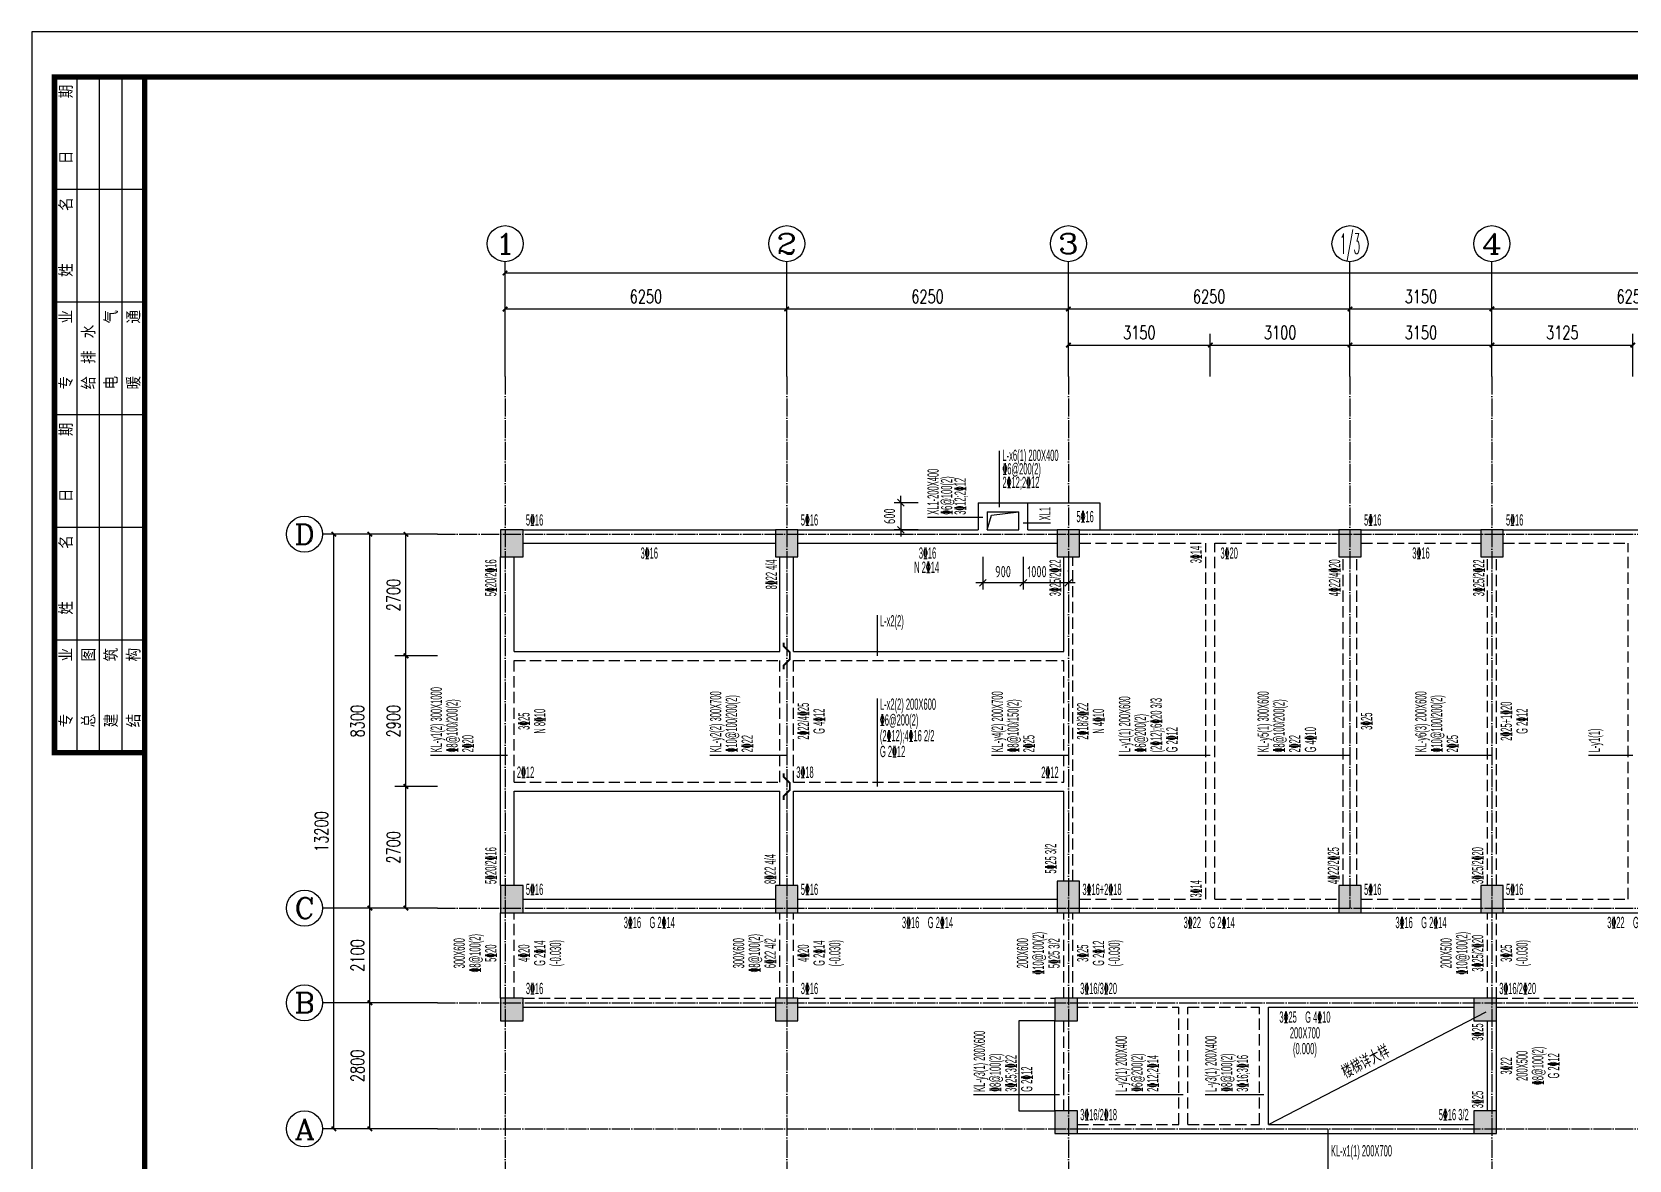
# Model space of a CAD drawing. Extents: x -441005 to 725361, y -182459 to 319313.
# Drawn here: x 284450 to 319893, y -116992 to -91950 of the extents above; entities that cross this region are included whole.
import ezdxf
from ezdxf.enums import TextEntityAlignment as Align

# ---------------------------------------------------------------- set-up
doc = ezdxf.new("R2010")
doc.units = 0
doc.header["$LTSCALE"] = 100
for name, pattern in [('DASHED', [0.75, 0.5, -0.25]), ('DOTE', [2.42, 2, -0.2, 0.02, -0.2]), ('HIDDEN', [7, 5, -2])]:
    doc.linetypes.add(name, pattern=pattern)
doc.layers.get('0').update_dxf_attribs({"linetype": 'CONTINUOUS'})
doc.layers.get('Defpoints').update_dxf_attribs({"linetype": 'CONTINUOUS'})
for name, color, linetype in [('AXIS', 3, 'CONTINUOUS'), ('AXIS_TEXT', 7, 'CONTINUOUS'), ('BEAM', 4, 'DASHED'), ('BEAM_CON', 4, 'CONTINUOUS'), ('B挑板&檐线', 6, 'CONTINUOUS'), ('COLU', 7, 'CONTINUOUS'), ('DOTE', 8, 'DOTE'), ('D洞口边线', 6, 'CONTINUOUS'), ('S审图修改', 2, 'CONTINUOUS'), ('T模板通用标注', 7, 'CONTINUOUS'), ('吊筋', 1, 'CONTINUOUS'), ('图框', 7, 'CONTINUOUS'), ('尺寸标注', 3, 'CONTINUOUS'), ('梁平法1', 3, 'CONTINUOUS'), ('梁平法2', 8, 'CONTINUOUS')]:
    doc.layers.add(name, color=color, linetype=linetype)
doc.styles.add('_TCH_AXIS', font='COMPLEX', dxfattribs={"bigfont": 'GBCBIG'})
doc.styles.add('_TCH_DIM_T3', font='simplex_.ttf', dxfattribs={"width": 0.705882, "bigfont": 'GBCBIG'})
doc.styles.add('COMPLEX', font='COMPLEX')
doc.styles.add('DIM_FONT', font='tssdeng.shx', dxfattribs={"width": 0.7, "bigfont": '1.shx'})
doc.styles.add('HZTXT', font='TXT', dxfattribs={"bigfont": 'HZTXT'})
doc.styles.get("Standard").update_dxf_attribs({"font": 'tssdeng.shx', "bigfont": '1.shx'})
doc.styles.add('TSSD_Rein', font='Tssdeng.shx', dxfattribs={"width": 0.7, "bigfont": '1.shx'})
doc.styles.add('梁平法', font='xxxxx.shx', dxfattribs={"bigfont": 'dxfs.shx'})
doc.dimstyles.new('_TCH_ARCH&&100', dxfattribs={"dimtxt": 297.5, "dimasz": 100, "dimexe": 250, "dimexo": 300, "dimgap": 126.25, "dimtad": 1, "dimdec": 0, "dimzin": 0, "dimdsep": 46, "dimtxsty": '_TCH_DIM_T3', "dimblk": 'ARCHTICK', "dimcen": 0.09, "dimclrt": 7, "dimazin": 2, "dimtfac": 1, "dimtdec": 0, "dimtix": 1, "dimtmove": 2, "dimatfit": 3, "dimfxl": 0, "dimtolj": 1, "dimtzin": 0, "dimarcsym": 0})
doc.dimstyles.new('axis', dxfattribs={"dimtxt": 300, "dimasz": 1, "dimexe": 250, "dimexo": 300, "dimgap": 150, "dimtad": 1, "dimdec": 0, "dimzin": 0, "dimdsep": 46, "dimtxsty": 'Standard', "dimblk": '_DIMX', "dimcen": 0.09, "dimse1": 1, "dimse2": 1, "dimclrt": 7, "dimadec": 1, "dimazin": 0, "dimtfac": 1, "dimtdec": 0, "dimtix": 1, "dimtmove": 2, "dimatfit": 3, "dimfxl": 0, "dimtolj": 1, "dimtzin": 0, "dimarcsym": 0})

# ---------------------------------------------------------------- blocks, each defined once
blk = doc.blocks.new('A2+1_2')
at = {"layer": '图框'}
for p, q in [((1000, 26000), (1000, 41000)), ((1500, 26000), (1500, 41000)), ((2000, 26000), (2000, 41000)), ((2500, 38500), (500, 38500)), ((2500, 36000), (500, 36000)), ((2500, 33500), (500, 33500)), ((2500, 31000), (500, 31000)), ((2500, 28500), (500, 28500))]:
    blk.add_line(p, q, dxfattribs=at)
blk.add_lwpolyline([(0, 0), (89100, 0), (89100, 42000), (0, 42000)], close=True, dxfattribs=at)
at = {"layer": '图框', "const_width": 120}
blk.add_lwpolyline([(2500, 41000), (500, 41000), (500, 26000), (2500, 26000)], dxfattribs=at)
blk.add_lwpolyline([(2500, 1000), (88100, 1000), (88100, 41000), (2500, 41000)], close=True, dxfattribs=at)
at = {"layer": '图框', "style": 'HZTXT'}
for s, p in [('日    期', (911, 39064)), ('姓    名', (911, 36564)), ('专    业', (911, 34064)), ('电    气', (1911, 34064)), ('暖    通', (2411, 34064)), ('给 排 水', (1411, 34064)), ('日    期', (911, 31564)), ('姓    名', (911, 29064)), ('专    业', (911, 26564)), ('总    图', (1411, 26564)), ('建    筑', (1911, 26564)), ('结    构', (2411, 26564))]:
    blk.add_text(s, height=300, rotation=90, dxfattribs=at).set_placement(p)
blk = doc.blocks.new('_AXISO')
blk.add_circle((0, 0), 0.5)
at = {"layer": 'AXIS_TEXT', "style": 'COMPLEX', "width": 1.041667}
blk.add_attdef('A', text='', height=0.56, dxfattribs=at).set_placement((-0.25, -0.28), (0.25, -0.28), align=Align.FIT)
blk = doc.blocks.new('_ArchTick')
at = {"color": 0, "linetype": 'ByBlock', "const_width": 0.4}
blk.add_lwpolyline([(-0.5, -0.5), (0.5, 0.5)], dxfattribs=at)
blk = doc.blocks.new('*D2309')
at = {"layer": 'AXIS', "color": 0, "lineweight": -2}
for p, q in [((293450, -113500), (291700, -113500)), ((291950, -116300), (291950, -113500)), ((293450, -116300), (291700, -116300))]:
    blk.add_line(p, q, dxfattribs=at)
at = {"layer": 'Defpoints', "color": 0}
for p in [(291950, -113500), (293450, -113500), (293450, -116300)]:
    blk.add_point(p, dxfattribs=at)
at = {"layer": 'AXIS', "color": 0, "lineweight": -2, "xscale": 100, "yscale": 100, "zscale": 100}
for p, rotation in [((291950, -113500), 90), ((291950, -116300), 270)]:
    blk.add_blockref('_ArchTick', p, dxfattribs=dict(at, rotation=rotation))
at = {"layer": 'AXIS', "color": 7, "insert": (291674, -114900), "char_height": 297.5, "attachment_point": 5, "rotation": 90, "style": '_TCH_DIM_T3'}
blk.add_mtext('\\A1;2800', dxfattribs=at)
blk = doc.blocks.new('*D2310')
at = {"layer": 'AXIS', "color": 0, "lineweight": -2}
for p, q in [((293450, -111400), (291700, -111400)), ((291950, -113500), (291950, -111400)), ((293450, -113500), (291700, -113500))]:
    blk.add_line(p, q, dxfattribs=at)
at = {"layer": 'Defpoints', "color": 0}
for p in [(291950, -111400), (293450, -111400), (293450, -113500)]:
    blk.add_point(p, dxfattribs=at)
at = {"layer": 'AXIS', "color": 0, "lineweight": -2, "xscale": 100, "yscale": 100, "zscale": 100}
for p, rotation in [((291950, -111400), 90), ((291950, -113500), 270)]:
    blk.add_blockref('_ArchTick', p, dxfattribs=dict(at, rotation=rotation))
at = {"layer": 'AXIS', "color": 7, "insert": (291674, -112450), "char_height": 297.5, "attachment_point": 5, "rotation": 90, "style": '_TCH_DIM_T3'}
blk.add_mtext('\\A1;2100', dxfattribs=at)
blk = doc.blocks.new('*D2311')
at = {"layer": 'AXIS', "color": 0, "lineweight": -2}
for p, q in [((293450, -103100), (291700, -103100)), ((291950, -111400), (291950, -103100)), ((293450, -111400), (291700, -111400))]:
    blk.add_line(p, q, dxfattribs=at)
at = {"layer": 'Defpoints', "color": 0}
for p in [(291950, -103100), (293450, -103100), (293450, -111400)]:
    blk.add_point(p, dxfattribs=at)
at = {"layer": 'AXIS', "color": 0, "lineweight": -2, "xscale": 100, "yscale": 100, "zscale": 100}
for p, rotation in [((291950, -103100), 90), ((291950, -111400), 270)]:
    blk.add_blockref('_ArchTick', p, dxfattribs=dict(at, rotation=rotation))
at = {"layer": 'AXIS', "color": 7, "insert": (291674, -107250), "char_height": 297.5, "attachment_point": 5, "rotation": 90, "style": '_TCH_DIM_T3'}
blk.add_mtext('\\A1;8300', dxfattribs=at)
blk = doc.blocks.new('*D2312')
at = {"layer": 'AXIS', "color": 0, "lineweight": -2}
for p, q in [((293450, -103100), (290900, -103100)), ((291150, -116300), (291150, -103100)), ((293450, -116300), (290900, -116300))]:
    blk.add_line(p, q, dxfattribs=at)
at = {"layer": 'Defpoints', "color": 0}
for p in [(291150, -103100), (293450, -103100), (293450, -116300)]:
    blk.add_point(p, dxfattribs=at)
at = {"layer": 'AXIS', "color": 0, "lineweight": -2, "xscale": 100, "yscale": 100, "zscale": 100}
for p, rotation in [((291150, -103100), 90), ((291150, -116300), 270)]:
    blk.add_blockref('_ArchTick', p, dxfattribs=dict(at, rotation=rotation))
at = {"layer": 'AXIS', "color": 7, "insert": (290874, -109700), "char_height": 297.5, "attachment_point": 5, "rotation": 90, "style": '_TCH_DIM_T3'}
blk.add_mtext('\\A1;13200', dxfattribs=at)
blk = doc.blocks.new('*D2331')
at = {"layer": 'AXIS', "color": 0, "lineweight": -2}
for p, q in [((293450, -108700), (292500, -108700)), ((292750, -111400), (292750, -108700)), ((293450, -111400), (292500, -111400))]:
    blk.add_line(p, q, dxfattribs=at)
at = {"layer": 'Defpoints', "color": 0}
for p in [(292750, -108700), (293450, -108700), (293450, -111400)]:
    blk.add_point(p, dxfattribs=at)
at = {"layer": 'AXIS', "color": 0, "lineweight": -2, "xscale": 100, "yscale": 100, "zscale": 100}
for p, rotation in [((292750, -108700), 90), ((292750, -111400), 270)]:
    blk.add_blockref('_ArchTick', p, dxfattribs=dict(at, rotation=rotation))
at = {"layer": 'AXIS', "color": 7, "insert": (292474, -110050), "char_height": 297.5, "attachment_point": 5, "rotation": 90, "style": '_TCH_DIM_T3'}
blk.add_mtext('\\A1;2700', dxfattribs=at)
blk = doc.blocks.new('*D2332')
at = {"layer": 'AXIS', "color": 0, "lineweight": -2}
for p, q in [((293450, -105800), (292500, -105800)), ((292750, -108700), (292750, -105800)), ((293450, -108700), (292500, -108700))]:
    blk.add_line(p, q, dxfattribs=at)
at = {"layer": 'Defpoints', "color": 0}
for p in [(292750, -105800), (293450, -105800), (293450, -108700)]:
    blk.add_point(p, dxfattribs=at)
at = {"layer": 'AXIS', "color": 0, "lineweight": -2, "xscale": 100, "yscale": 100, "zscale": 100}
for p, rotation in [((292750, -105800), 90), ((292750, -108700), 270)]:
    blk.add_blockref('_ArchTick', p, dxfattribs=dict(at, rotation=rotation))
at = {"layer": 'AXIS', "color": 7, "insert": (292474, -107250), "char_height": 297.5, "attachment_point": 5, "rotation": 90, "style": '_TCH_DIM_T3'}
blk.add_mtext('\\A1;2900', dxfattribs=at)
blk = doc.blocks.new('*D2333')
at = {"layer": 'AXIS', "color": 0, "lineweight": -2}
for p, q in [((293450, -103100), (292500, -103100)), ((292750, -105800), (292750, -103100)), ((293450, -105800), (292500, -105800))]:
    blk.add_line(p, q, dxfattribs=at)
at = {"layer": 'Defpoints', "color": 0}
for p in [(292750, -103100), (293450, -103100), (293450, -105800)]:
    blk.add_point(p, dxfattribs=at)
at = {"layer": 'AXIS', "color": 0, "lineweight": -2, "xscale": 100, "yscale": 100, "zscale": 100}
for p, rotation in [((292750, -103100), 90), ((292750, -105800), 270)]:
    blk.add_blockref('_ArchTick', p, dxfattribs=dict(at, rotation=rotation))
at = {"layer": 'AXIS', "color": 7, "insert": (292474, -104450), "char_height": 297.5, "attachment_point": 5, "rotation": 90, "style": '_TCH_DIM_T3'}
blk.add_mtext('\\A1;2700', dxfattribs=at)
blk = doc.blocks.new('*D2334')
at = {"layer": 'AXIS', "color": 0, "lineweight": -2}
for p, q in [((294950, -99600), (294950, -97850)), ((294950, -98100), (301200, -98100)), ((301200, -99600), (301200, -97850))]:
    blk.add_line(p, q, dxfattribs=at)
at = {"layer": 'Defpoints', "color": 0}
for p in [(301200, -98100), (294950, -99600), (301200, -99600)]:
    blk.add_point(p, dxfattribs=at)
at = {"layer": 'AXIS', "color": 0, "lineweight": -2, "xscale": 100, "yscale": 100, "zscale": 100, "rotation": 180}
blk.add_blockref('_ArchTick', (294950, -98100), dxfattribs=at)
at = {"layer": 'AXIS', "color": 0, "lineweight": -2, "xscale": 100, "yscale": 100, "zscale": 100}
blk.add_blockref('_ArchTick', (301200, -98100), dxfattribs=at)
at = {"layer": 'AXIS', "color": 7, "insert": (298075, -97824), "char_height": 297.5, "attachment_point": 5, "style": '_TCH_DIM_T3'}
blk.add_mtext('\\A1;6250', dxfattribs=at)
blk = doc.blocks.new('*D2335')
at = {"layer": 'AXIS', "color": 0, "lineweight": -2}
for p, q in [((301200, -99600), (301200, -97850)), ((301200, -98100), (307450, -98100)), ((307450, -99600), (307450, -97850))]:
    blk.add_line(p, q, dxfattribs=at)
at = {"layer": 'Defpoints', "color": 0}
for p in [(307450, -98100), (301200, -99600), (307450, -99600)]:
    blk.add_point(p, dxfattribs=at)
at = {"layer": 'AXIS', "color": 0, "lineweight": -2, "xscale": 100, "yscale": 100, "zscale": 100, "rotation": 180}
blk.add_blockref('_ArchTick', (301200, -98100), dxfattribs=at)
at = {"layer": 'AXIS', "color": 0, "lineweight": -2, "xscale": 100, "yscale": 100, "zscale": 100}
blk.add_blockref('_ArchTick', (307450, -98100), dxfattribs=at)
at = {"layer": 'AXIS', "color": 7, "insert": (304325, -97824), "char_height": 297.5, "attachment_point": 5, "style": '_TCH_DIM_T3'}
blk.add_mtext('\\A1;6250', dxfattribs=at)
blk = doc.blocks.new('*D2336')
at = {"layer": 'AXIS', "color": 0, "lineweight": -2}
for p, q in [((307450, -99600), (307450, -97850)), ((307450, -98100), (313700, -98100)), ((313700, -99600), (313700, -97850))]:
    blk.add_line(p, q, dxfattribs=at)
at = {"layer": 'Defpoints', "color": 0}
for p in [(313700, -98100), (307450, -99600), (313700, -99600)]:
    blk.add_point(p, dxfattribs=at)
at = {"layer": 'AXIS', "color": 0, "lineweight": -2, "xscale": 100, "yscale": 100, "zscale": 100, "rotation": 180}
blk.add_blockref('_ArchTick', (307450, -98100), dxfattribs=at)
at = {"layer": 'AXIS', "color": 0, "lineweight": -2, "xscale": 100, "yscale": 100, "zscale": 100}
blk.add_blockref('_ArchTick', (313700, -98100), dxfattribs=at)
at = {"layer": 'AXIS', "color": 7, "insert": (310575, -97824), "char_height": 297.5, "attachment_point": 5, "style": '_TCH_DIM_T3'}
blk.add_mtext('\\A1;6250', dxfattribs=at)
blk = doc.blocks.new('*D2337')
at = {"layer": 'AXIS', "color": 0, "lineweight": -2}
for p, q in [((313700, -99600), (313700, -97850)), ((313700, -98100), (316850, -98100)), ((316850, -99600), (316850, -97850))]:
    blk.add_line(p, q, dxfattribs=at)
at = {"layer": 'Defpoints', "color": 0}
for p in [(316850, -98100), (313700, -99600), (316850, -99600)]:
    blk.add_point(p, dxfattribs=at)
at = {"layer": 'AXIS', "color": 0, "lineweight": -2, "xscale": 100, "yscale": 100, "zscale": 100, "rotation": 180}
blk.add_blockref('_ArchTick', (313700, -98100), dxfattribs=at)
at = {"layer": 'AXIS', "color": 0, "lineweight": -2, "xscale": 100, "yscale": 100, "zscale": 100}
blk.add_blockref('_ArchTick', (316850, -98100), dxfattribs=at)
at = {"layer": 'AXIS', "color": 7, "insert": (315275, -97824), "char_height": 297.5, "attachment_point": 5, "style": '_TCH_DIM_T3'}
blk.add_mtext('\\A1;3150', dxfattribs=at)
blk = doc.blocks.new('*D2338')
at = {"layer": 'AXIS', "color": 0, "lineweight": -2}
for p, q in [((316850, -99600), (316850, -97850)), ((316850, -98100), (323100, -98100)), ((323100, -99600), (323100, -97850))]:
    blk.add_line(p, q, dxfattribs=at)
at = {"layer": 'Defpoints', "color": 0}
for p in [(323100, -98100), (316850, -99600), (323100, -99600)]:
    blk.add_point(p, dxfattribs=at)
at = {"layer": 'AXIS', "color": 0, "lineweight": -2, "xscale": 100, "yscale": 100, "zscale": 100, "rotation": 180}
blk.add_blockref('_ArchTick', (316850, -98100), dxfattribs=at)
at = {"layer": 'AXIS', "color": 0, "lineweight": -2, "xscale": 100, "yscale": 100, "zscale": 100}
blk.add_blockref('_ArchTick', (323100, -98100), dxfattribs=at)
at = {"layer": 'AXIS', "color": 7, "insert": (319975, -97824), "char_height": 297.5, "attachment_point": 5, "style": '_TCH_DIM_T3'}
blk.add_mtext('\\A1;6250', dxfattribs=at)
blk = doc.blocks.new('*D2342')
at = {"layer": 'AXIS', "color": 0, "lineweight": -2}
for p, q in [((307450, -99600), (307450, -98650)), ((310600, -99600), (310600, -98650)), ((307450, -98900), (310600, -98900))]:
    blk.add_line(p, q, dxfattribs=at)
at = {"layer": 'Defpoints', "color": 0}
for p in [(310600, -98900), (307450, -99600), (310600, -99600)]:
    blk.add_point(p, dxfattribs=at)
at = {"layer": 'AXIS', "color": 0, "lineweight": -2, "xscale": 100, "yscale": 100, "zscale": 100, "rotation": 180}
blk.add_blockref('_ArchTick', (307450, -98900), dxfattribs=at)
at = {"layer": 'AXIS', "color": 0, "lineweight": -2, "xscale": 100, "yscale": 100, "zscale": 100}
blk.add_blockref('_ArchTick', (310600, -98900), dxfattribs=at)
at = {"layer": 'AXIS', "color": 7, "insert": (309025, -98624), "char_height": 297.5, "attachment_point": 5, "style": '_TCH_DIM_T3'}
blk.add_mtext('\\A1;3150', dxfattribs=at)
blk = doc.blocks.new('*D2343')
at = {"layer": 'AXIS', "color": 0, "lineweight": -2}
for p, q in [((310600, -99600), (310600, -98650)), ((313700, -99600), (313700, -98650)), ((310600, -98900), (313700, -98900))]:
    blk.add_line(p, q, dxfattribs=at)
at = {"layer": 'Defpoints', "color": 0}
for p in [(313700, -98900), (310600, -99600), (313700, -99600)]:
    blk.add_point(p, dxfattribs=at)
at = {"layer": 'AXIS', "color": 0, "lineweight": -2, "xscale": 100, "yscale": 100, "zscale": 100, "rotation": 180}
blk.add_blockref('_ArchTick', (310600, -98900), dxfattribs=at)
at = {"layer": 'AXIS', "color": 0, "lineweight": -2, "xscale": 100, "yscale": 100, "zscale": 100}
blk.add_blockref('_ArchTick', (313700, -98900), dxfattribs=at)
at = {"layer": 'AXIS', "color": 7, "insert": (312150, -98624), "char_height": 297.5, "attachment_point": 5, "style": '_TCH_DIM_T3'}
blk.add_mtext('\\A1;3100', dxfattribs=at)
blk = doc.blocks.new('*D2345')
at = {"layer": 'AXIS', "color": 0, "lineweight": -2}
for p, q in [((316850, -99600), (316850, -98650)), ((319975, -99600), (319975, -98650)), ((316850, -98900), (319975, -98900))]:
    blk.add_line(p, q, dxfattribs=at)
at = {"layer": 'Defpoints', "color": 0}
for p in [(319975, -98900), (316850, -99600), (319975, -99600)]:
    blk.add_point(p, dxfattribs=at)
at = {"layer": 'AXIS', "color": 0, "lineweight": -2, "xscale": 100, "yscale": 100, "zscale": 100, "rotation": 180}
blk.add_blockref('_ArchTick', (316850, -98900), dxfattribs=at)
at = {"layer": 'AXIS', "color": 0, "lineweight": -2, "xscale": 100, "yscale": 100, "zscale": 100}
blk.add_blockref('_ArchTick', (319975, -98900), dxfattribs=at)
at = {"layer": 'AXIS', "color": 7, "insert": (318412, -98624), "char_height": 297.5, "attachment_point": 5, "style": '_TCH_DIM_T3'}
blk.add_mtext('\\A1;3125', dxfattribs=at)
blk = doc.blocks.new('*D2463')
at = {"layer": 'AXIS', "color": 0, "lineweight": -2}
for p, q in [((313700, -99600), (313700, -98650)), ((316850, -99600), (316850, -98650)), ((313700, -98900), (316850, -98900))]:
    blk.add_line(p, q, dxfattribs=at)
at = {"layer": 'Defpoints', "color": 0}
for p in [(316850, -98900), (313700, -99600), (316850, -99600)]:
    blk.add_point(p, dxfattribs=at)
at = {"layer": 'AXIS', "color": 0, "lineweight": -2, "xscale": 100, "yscale": 100, "zscale": 100, "rotation": 180}
blk.add_blockref('_ArchTick', (313700, -98900), dxfattribs=at)
at = {"layer": 'AXIS', "color": 0, "lineweight": -2, "xscale": 100, "yscale": 100, "zscale": 100}
blk.add_blockref('_ArchTick', (316850, -98900), dxfattribs=at)
at = {"layer": 'AXIS', "color": 7, "insert": (315275, -98624), "char_height": 297.5, "attachment_point": 5, "style": '_TCH_DIM_T3'}
blk.add_mtext('\\A1;3150', dxfattribs=at)
blk = doc.blocks.new('*D2767')
at = {"layer": 'AXIS', "color": 0, "lineweight": -2}
for p, q in [((294950, -99600), (294950, -97050)), ((348800, -99600), (348800, -97050)), ((294950, -97300), (348800, -97300))]:
    blk.add_line(p, q, dxfattribs=at)
at = {"layer": 'Defpoints', "color": 0}
for p in [(348800, -97300), (294950, -99600), (348800, -99600)]:
    blk.add_point(p, dxfattribs=at)
at = {"layer": 'AXIS', "color": 0, "lineweight": -2, "xscale": 100, "yscale": 100, "zscale": 100, "rotation": 180}
blk.add_blockref('_ArchTick', (294950, -97300), dxfattribs=at)
at = {"layer": 'AXIS', "color": 0, "lineweight": -2, "xscale": 100, "yscale": 100, "zscale": 100}
blk.add_blockref('_ArchTick', (348800, -97300), dxfattribs=at)
at = {"layer": 'AXIS', "color": 7, "insert": (321875, -97024), "char_height": 297.5, "attachment_point": 5, "style": '_TCH_DIM_T3'}
blk.add_mtext('\\A1;53850', dxfattribs=at)
blk = doc.blocks.new('_OBLIQUE')
at = {"color": 0, "linetype": 'ByBlock'}
blk.add_line((-0.5, -0.5), (0.5, 0.5), dxfattribs=at)
blk = doc.blocks.new('*D3012')
at = {"layer": 'Defpoints', "color": 0}
for p in [(306450, -103300), (307450, -103300), (306450, -104180)]:
    blk.add_point(p, dxfattribs=at)
at = {"layer": '尺寸标注', "color": 0, "lineweight": -2}
for p, q in [((306450, -103600), (306450, -104330)), ((307450, -103600), (307450, -104330)), ((307600, -104180), (306300, -104180))]:
    blk.add_line(p, q, dxfattribs=at)
at = {"layer": '尺寸标注', "color": 0, "lineweight": -2, "xscale": 150, "yscale": 150, "zscale": 150, "rotation": 180}
blk.add_blockref('_OBLIQUE', (306450, -104180), dxfattribs=at)
at = {"layer": '尺寸标注', "color": 0, "lineweight": -2, "xscale": 150, "yscale": 150, "zscale": 150}
blk.add_blockref('_OBLIQUE', (307450, -104180), dxfattribs=at)
at = {"layer": '尺寸标注', "color": 7, "insert": (306756, -103930), "char_height": 250, "attachment_point": 5, "style": 'DIM_FONT'}
blk.add_mtext('\\A1;1000', dxfattribs=at)
blk = doc.blocks.new('_DIMX')
blk.add_line((-150, 0), (150, 0))
at = {"const_width": 50}
blk.add_lwpolyline([(-70, -70), (70, 70)], dxfattribs=at)
blk = doc.blocks.new('*D3013')
at = {"layer": 'Defpoints', "color": 0}
for p in [(305550, -103300), (306450, -103300), (305550, -104180)]:
    blk.add_point(p, dxfattribs=at)
at = {"layer": '尺寸标注', "color": 0, "lineweight": -2}
for p, q in [((305550, -103600), (305550, -104330)), ((306450, -103600), (306450, -104330)), ((306600, -104180), (305400, -104180))]:
    blk.add_line(p, q, dxfattribs=at)
at = {"layer": '尺寸标注', "color": 0, "lineweight": -2, "xscale": 150, "yscale": 150, "zscale": 150, "rotation": 180}
blk.add_blockref('_OBLIQUE', (305550, -104180), dxfattribs=at)
at = {"layer": '尺寸标注', "color": 0, "lineweight": -2, "xscale": 150, "yscale": 150, "zscale": 150}
blk.add_blockref('_OBLIQUE', (306450, -104180), dxfattribs=at)
at = {"layer": '尺寸标注', "color": 7, "insert": (306000, -103930), "char_height": 250, "attachment_point": 5, "style": 'DIM_FONT'}
blk.add_mtext('\\A1;900', dxfattribs=at)
blk = doc.blocks.new('*D3014')
at = {"layer": 'Defpoints', "color": 0}
for p in [(304419, -102400), (303732, -103000), (304419, -103000)]:
    blk.add_point(p, dxfattribs=at)
at = {"layer": '尺寸标注', "color": 0, "lineweight": -2}
for p, q in [((304119, -102400), (303582, -102400)), ((303732, -102400), (303732, -102250)), ((303732, -102400), (303732, -103000)), ((304119, -103000), (303582, -103000)), ((303732, -103000), (303732, -103150))]:
    blk.add_line(p, q, dxfattribs=at)
at = {"layer": '尺寸标注', "color": 0, "lineweight": -2, "xscale": 150, "yscale": 150, "zscale": 150}
for p, rotation in [((303732, -102400), 270), ((303732, -103000), 90)]:
    blk.add_blockref('_OBLIQUE', p, dxfattribs=dict(at, rotation=rotation))
at = {"layer": '尺寸标注', "color": 7, "insert": (303482, -102700), "char_height": 250, "attachment_point": 5, "rotation": 90, "style": 'DIM_FONT'}
blk.add_mtext('\\A1;600', dxfattribs=at)

msp = doc.modelspace()

# ---------------------------------------------------------------- hatches: boundary and pattern name
at = {"layer": 'COLU'}
for points in [[(295350, -103600), (295350, -103000), (294850, -103000), (294850, -103600)], [(301450, -103600), (301450, -103000), (300950, -103000), (300950, -103600)], [(307700, -103600), (307700, -103000), (307200, -103000), (307200, -103600)], [(313950, -103600), (313950, -103000), (313450, -103000), (313450, -103600)], [(317100, -103600), (317100, -103000), (316600, -103000), (316600, -103600)], [(295350, -111500), (295350, -110900), (294850, -110900), (294850, -111500)], [(301450, -111500), (301450, -110900), (300950, -110900), (300950, -111500)], [(307700, -111500), (307700, -110800), (307200, -110800), (307200, -111500)], [(313950, -111500), (313950, -110900), (313450, -110900), (313450, -111500)], [(317100, -111500), (317100, -110900), (316600, -110900), (316600, -111500)], [(295350, -113900), (295350, -113400), (294850, -113400), (294850, -113900)], [(301450, -113900), (301450, -113400), (300950, -113400), (300950, -113900)], [(307650, -113900), (307650, -113400), (307150, -113400), (307150, -113900)], [(316950, -113900), (316950, -113400), (316450, -113400), (316450, -113900)], [(307650, -116400), (307650, -115900), (307150, -115900), (307150, -116400)], [(316950, -116400), (316950, -115900), (316450, -115900), (316450, -116400)]]:
    msp.add_hatch(color=251, dxfattribs=at).paths.add_polyline_path(points)

# ---------------------------------------------------------------- linework, layer by layer
at = {"layer": 'AXIS'}
for p, q in [((294950, -99600), (294950, -97050)), ((301200, -99600), (301200, -97050)), ((307450, -99600), (307450, -97050)), ((313700, -99600), (313700, -97050)), ((316850, -99600), (316850, -97050)), ((293450, -103100), (290900, -103100)), ((293450, -111400), (290900, -111400)), ((293450, -113500), (290900, -113500)), ((293450, -116300), (290900, -116300))]:
    msp.add_line(p, q, dxfattribs=at)
at = {"layer": 'BEAM', "linetype": 'HIDDEN', "ltscale": 0.5}
for p, q in [((307700, -103300), (310500, -103300)), ((310500, -111200), (310500, -103300)), ((310700, -103300), (313450, -103300)), ((310700, -111200), (310700, -103300)), ((313950, -103300), (316600, -103300)), ((317100, -103300), (319875, -103300)), ((319875, -111200), (319875, -103300)), ((307550, -110800), (307550, -103600)), ((313550, -110900), (313550, -103600)), ((313850, -110900), (313850, -103600)), ((316750, -110900), (316750, -103600)), ((316950, -110900), (316950, -103600)), ((295150, -105900), (301050, -105900)), ((295150, -108600), (295150, -105900)), ((301050, -108600), (301050, -105900)), ((301350, -105900), (307350, -105900)), ((301350, -108600), (301350, -105900)), ((307350, -108600), (307350, -105900)), ((295150, -108600), (301050, -108600)), ((301350, -108600), (307350, -108600)), ((307700, -111200), (310500, -111200)), ((310700, -111200), (313450, -111200)), ((313950, -111200), (316600, -111200)), ((317100, -111200), (319875, -111200)), ((295150, -113400), (295150, -111500)), ((301050, -113400), (301050, -111500)), ((301350, -113400), (301350, -111500)), ((307350, -113400), (307350, -111500)), ((307550, -113400), (307550, -111500)), ((316750, -113400), (316750, -111500)), ((316950, -113400), (316950, -111500)), ((295350, -113400), (300950, -113400)), ((301450, -113400), (307150, -113400)), ((316950, -113400), (322850, -113400)), ((307650, -113600), (309900, -113600)), ((309900, -116200), (309900, -113600)), ((310100, -116200), (310100, -113600)), ((310100, -113600), (311690, -113600)), ((311690, -116200), (311690, -113600)), ((307350, -115900), (307350, -113900)), ((307650, -116200), (309900, -116200)), ((310100, -116200), (311690, -116200))]:
    msp.add_line(p, q, dxfattribs=at)
at = {"layer": 'BEAM_CON'}
for p, q in [((305450, -102400), (306550, -102400)), ((305450, -102400), (305450, -103000)), ((306550, -103000), (306550, -102400)), ((305650, -102600), (306350, -102600)), ((305650, -102600), (305650, -103000)), ((306350, -103000), (306350, -102600)), ((295350, -103000), (300950, -103000)), ((301450, -103000), (305450, -103000)), ((305650, -103000), (306350, -103000)), ((306550, -103000), (307200, -103000)), ((307700, -103000), (313450, -103000)), ((313950, -103000), (316600, -103000)), ((317100, -103000), (321100, -103000)), ((295350, -103300), (300950, -103300)), ((301450, -103300), (307200, -103300)), ((294850, -110900), (294850, -103600)), ((295150, -105700), (295150, -103600)), ((301050, -105700), (301050, -103600)), ((301350, -105700), (301350, -103600)), ((307350, -105700), (307350, -103600)), ((295150, -105700), (301050, -105700)), ((301350, -105700), (307350, -105700)), ((295150, -108800), (301050, -108800)), ((295150, -110900), (295150, -108800)), ((301050, -110900), (301050, -108800)), ((301350, -108800), (307350, -108800)), ((301350, -110900), (301350, -108800)), ((307350, -110800), (307350, -108800)), ((295350, -111200), (300950, -111200)), ((301450, -111200), (307200, -111200)), ((294850, -113400), (294850, -111500)), ((295350, -111500), (300950, -111500)), ((301450, -111500), (307200, -111500)), ((307700, -111500), (313450, -111500)), ((313950, -111500), (316600, -111500)), ((317100, -111500), (322850, -111500)), ((316450, -113400), (307650, -113400)), ((295350, -113600), (300950, -113600)), ((301450, -113600), (307150, -113600)), ((311890, -113600), (316450, -113600)), ((311890, -116200), (311890, -113600)), ((316950, -113600), (322850, -113600)), ((307150, -115900), (307150, -113900)), ((316750, -115900), (316750, -113900)), ((316950, -115900), (316950, -113900)), ((311890, -116200), (316450, -116200)), ((307650, -116400), (316450, -116400))]:
    msp.add_line(p, q, dxfattribs=at)
at = {"layer": 'B挑板&檐线'}
for points in [[(306550, -103000), (306550, -102400), (308150, -102400), (308150, -103000)], [(307150, -113900), (306350, -113900), (306350, -115900), (307150, -115900)]]:
    msp.add_lwpolyline(points, dxfattribs=at)
at = {"layer": 'COLU'}
for points in [[(295350, -103600), (295350, -103000), (294850, -103000), (294850, -103600)], [(301450, -103600), (301450, -103000), (300950, -103000), (300950, -103600)], [(307700, -103600), (307700, -103000), (307200, -103000), (307200, -103600)], [(313950, -103600), (313950, -103000), (313450, -103000), (313450, -103600)], [(317100, -103600), (317100, -103000), (316600, -103000), (316600, -103600)], [(295350, -111500), (295350, -110900), (294850, -110900), (294850, -111500)], [(301450, -111500), (301450, -110900), (300950, -110900), (300950, -111500)], [(307700, -111500), (307700, -110800), (307200, -110800), (307200, -111500)], [(313950, -111500), (313950, -110900), (313450, -110900), (313450, -111500)], [(317100, -111500), (317100, -110900), (316600, -110900), (316600, -111500)], [(295350, -113900), (295350, -113400), (294850, -113400), (294850, -113900)], [(301450, -113900), (301450, -113400), (300950, -113400), (300950, -113900)], [(307650, -113900), (307650, -113400), (307150, -113400), (307150, -113900)], [(316950, -113900), (316950, -113400), (316450, -113400), (316450, -113900)], [(307650, -116400), (307650, -115900), (307150, -115900), (307150, -116400)], [(316950, -116400), (316950, -115900), (316450, -115900), (316450, -116400)]]:
    msp.add_lwpolyline(points, close=True, dxfattribs=at)
at = {"layer": 'DOTE', "ltscale": 2}
for p, q in [((294950, -99600), (294950, -117700)), ((301200, -99600), (301200, -117700)), ((307450, -99600), (307450, -117700)), ((313700, -99600), (313700, -111400)), ((316850, -99600), (316850, -117700)), ((293450, -103100), (352200, -103100)), ((293450, -111400), (352200, -111400)), ((293450, -113500), (352200, -113500)), ((293450, -116300), (352200, -116300))]:
    msp.add_line(p, q, dxfattribs=at)
at = {"layer": 'D洞口边线'}
msp.add_lwpolyline([(305650, -103000), (305745.8, -102679.2), (306350, -102600)], dxfattribs=at)
at = {"layer": 'T模板通用标注'}
msp.add_line((311890, -116200), (316725, -113700), dxfattribs=at)
at = {"layer": '吊筋', "const_width": 40}
for points in [[(301132, -106096), (301132, -106016), (301268, -105880), (301268, -105720), (301132, -105584), (301132, -105504)], [(301132, -108996), (301132, -108916), (301268, -108780), (301268, -108620), (301132, -108484), (301132, -108404)]]:
    msp.add_lwpolyline(points, dxfattribs=at)
at = {"layer": '梁平法1'}
for p, q in [((303207.8, -104896.6), (303207.8, -105800)), ((303207.8, -106746.6), (303207.8, -108700)), ((313215.3, -117966.5), (313215.3, -116300))]:
    msp.add_line(p, q, dxfattribs=at)
at = {"layer": '梁平法2', "color": 6}
for p, q in [((305925, -102500), (305925, -101251.6)), ((305550, -102730.2), (304323.7, -102730.2)), ((307050, -102855.2), (306450, -102855.2)), ((293295.2, -108003.4), (295000, -108003.4)), ((299495.2, -108003.4), (301200, -108003.4)), ((305745.2, -108003.4), (307450, -108003.4)), ((308570.2, -108003.4), (310600, -108003.4)), ((311645.2, -108003.4), (313700, -108003.4)), ((315145.2, -108003.4), (316850, -108003.4)), ((318995.2, -108003.4), (319975, -108003.4)), ((305348.3, -115537.5), (307250, -115537.5)), ((308495.2, -115537.5), (310000, -115537.5)), ((310485.2, -115537.5), (311790, -115537.5))]:
    msp.add_line(p, q, dxfattribs=at)

# ---------------------------------------------------------------- block references
msp.add_blockref('A2+1_2', (284450, -133950))
at = {"layer": 'AXIS'}
ref = msp.add_blockref('_AXISO', (294950, -96650), dxfattribs=dict(at, xscale=800, yscale=800, zscale=800))
ref.add_attrib('A', '1', dxfattribs={"layer": 'AXIS_TEXT', "height": 452.5, "style": '_TCH_AXIS', "width": 2.333333}).set_placement((294723.7, -96876.3), (295176.3, -96876.3), align=Align.FIT)
ref = msp.add_blockref('_AXISO', (301200, -96650), dxfattribs=dict(at, xscale=800, yscale=800, zscale=800))
ref.add_attrib('A', '2', dxfattribs={"layer": 'AXIS_TEXT', "height": 452.5, "style": '_TCH_AXIS', "width": 1.5}).set_placement((300973.7, -96876.3), (301426.3, -96876.3), align=Align.FIT)
ref = msp.add_blockref('_AXISO', (307450, -96650), dxfattribs=dict(at, xscale=800, yscale=800, zscale=800))
ref.add_attrib('A', '3', dxfattribs={"layer": 'AXIS_TEXT', "height": 452.5, "style": '_TCH_AXIS', "width": 1.5}).set_placement((307223.7, -96876.3), (307676.3, -96876.3), align=Align.FIT)
ref = msp.add_blockref('_AXISO', (313700, -96650), dxfattribs=dict(at, xscale=800, yscale=800, zscale=800))
ref.add_attrib('A', '1/3', dxfattribs={"layer": 'AXIS_TEXT', "height": 452.55, "style": '_TCH_AXIS', "width": 0.411765}).set_placement((313473.7, -96876.3), (313926.3, -96876.3), align=Align.FIT)
ref = msp.add_blockref('_AXISO', (316850, -96650), dxfattribs=dict(at, xscale=800, yscale=800, zscale=800))
ref.add_attrib('A', '4', dxfattribs={"layer": 'AXIS_TEXT', "height": 452.5, "style": '_TCH_AXIS', "width": 1.3125}).set_placement((316623.7, -96876.3), (317076.3, -96876.3), align=Align.FIT)
ref = msp.add_blockref('_AXISO', (290500, -103100), dxfattribs=dict(at, xscale=800, yscale=800, zscale=800))
ref.add_attrib('A', 'D', dxfattribs={"layer": 'AXIS_TEXT', "height": 452.5, "style": '_TCH_AXIS', "width": 1.235294}).set_placement((290273.7, -103326.3), (290726.3, -103326.3), align=Align.FIT)
ref = msp.add_blockref('_AXISO', (290500, -111400), dxfattribs=dict(at, xscale=800, yscale=800, zscale=800))
ref.add_attrib('A', 'C', dxfattribs={"layer": 'AXIS_TEXT', "height": 452.5, "style": '_TCH_AXIS', "width": 1.4}).set_placement((290273.7, -111626.3), (290726.3, -111626.3), align=Align.FIT)
ref = msp.add_blockref('_AXISO', (290500, -113500), dxfattribs=dict(at, xscale=800, yscale=800, zscale=800))
ref.add_attrib('A', 'B', dxfattribs={"layer": 'AXIS_TEXT', "height": 452.5, "style": '_TCH_AXIS', "width": 1.235294}).set_placement((290273.7, -113726.3), (290726.3, -113726.3), align=Align.FIT)
ref = msp.add_blockref('_AXISO', (290500, -116300), dxfattribs=dict(at, xscale=800, yscale=800, zscale=800))
ref.add_attrib('A', 'A', dxfattribs={"layer": 'AXIS_TEXT', "height": 452.5, "style": '_TCH_AXIS', "width": 1.166667}).set_placement((290273.7, -116526.3), (290726.3, -116526.3), align=Align.FIT)

# ---------------------------------------------------------------- texts
at = {"layer": 'S审图修改', "style": '梁平法', "width": 0.5}
msp.add_text('%%13210@100/200(2)', height=250, rotation=90, dxfattribs=at).set_placement((315747.8, -107942.7))
at = {"layer": 'T模板通用标注', "style": 'TSSD_Rein', "width": 0.8}
msp.add_text('楼梯详大样', height=300, rotation=27.34181, dxfattribs=at).set_placement((313609.9, -115198.1))
at = {"layer": '梁平法1', "style": '梁平法', "width": 0.5}
for s, p in [('5%%13216', (295411.6, -102907.2)), ('5%%13216', (301511.6, -102907.2)), ('5%%13216', (314011.6, -102907.2)), ('5%%13216', (317161.6, -102907.2)), ('N 2%%13214', (304028.8, -103957.1)), ('L-x2(2)', (303268.4, -105147)), ('L-x2(2) 200X600', (303268.4, -106997)), ('%%1326@200(2)', (303268.4, -107347)), ('(2%%13212);4%%13216 2/2', (303268.4, -107697)), ('G 2%%13212', (303268.4, -108047)), ('2%%13212', (295211.6, -108507.2)), ('3%%13218', (301411.6, -108507.2)), ('5%%13216', (295411.6, -111107.2)), ('5%%13216', (301511.6, -111107.2)), ('3%%13216+2%%13218', (307761.6, -111107.2)), ('5%%13216', (314011.6, -111107.2)), ('5%%13216', (317161.6, -111107.2)), ('3%%13216', (295411.6, -113307.2)), ('3%%13216', (301511.6, -113307.2)), ('3%%13216/3%%13220', (307711.6, -113307.2)), ('3%%13216/2%%13220', (317011.6, -113307.2)), ('3%%13216/2%%13218', (307711.6, -116107.2)), ('KL-x1(1) 200X700', (313276, -116910.6))]:
    msp.add_text(s, height=250, dxfattribs=at).set_placement(p)
msp.add_text('5%%13216', height=250, dxfattribs=at).set_placement((307821.7, -102907.2), align=Align.BOTTOM_CENTER)
for s, p in [('3%%13216', (298150, -103642.8)), ('3%%13216', (304325, -103642.8)), ('3%%13220', (311018.8, -103642.8)), ('3%%13216', (315275, -103642.8)), ('3%%13216    G 2%%13214', (298150, -111842.8)), ('3%%13216    G 2%%13214', (304325, -111842.8)), ('3%%13222    G 2%%13214', (310575, -111842.8)), ('3%%13216    G 2%%13214', (315275, -111842.8)), ('3%%13222    G 2%%13214', (319975, -111842.8)), ('3%%13225    G 4%%13210', (312700.2, -113942.8)), ('200X700', (312700.2, -114292.8)), ('(0.000)', (312700.2, -114642.8))]:
    msp.add_text(s, height=250, rotation=360, dxfattribs=at).set_placement(p, align=Align.CENTER)
for s, p in [('2%%13212', (307234.3, -108507.2)), ('5%%13216 3/2', (316334.3, -116107.2))]:
    msp.add_text(s, height=250, dxfattribs=at).set_placement(p, align=Align.RIGHT)
at = {"layer": '梁平法2', "color": 6, "style": '梁平法', "width": 0.5}
for s, p in [('L-x6(1) 200X400', (305987.5, -101472.8)), ('%%1326@200(2)', (305987.5, -101772.8)), ('2%%13212;2%%13212', (305987.5, -102072.8))]:
    msp.add_text(s, height=250, dxfattribs=at).set_placement(p)
for s, p in [('XL1-200X400', (304572.8, -102667.7)), ('%%1326@100(2)', (304872.8, -102667.7)), ('3%%13212;2%%13212', (305172.8, -102667.7)), ('XL1', (307053.5, -102792.7)), ('KL-y1(2) 300X1000', (293547.8, -107942.7)), ('KL-y2(2) 300X700', (299747.8, -107942.7)), ('%%13210@100/200(2)', (300097.8, -107942.7)), ('KL-y4(2) 200X700', (305997.8, -107942.7)), ('KL-y5(1) 300X600', (311897.8, -107942.7)), ('KL-y6(3) 200X600', (315397.8, -107942.7)), ('%%1328@100/200(2)', (293897.8, -107942.7)), ('%%1328@100/150(2)', (306347.8, -107942.7)), ('L-y1(1) 200X600', (308822.8, -107942.7)), ('(2%%13212);6%%13220 3/3', (309522.8, -107942.7)), ('%%1328@100/200(2)', (312247.8, -107942.7)), ('%%1326@200(2)', (309172.8, -107942.7)), ('G 2%%13212', (309872.8, -107942.7)), ('G 4%%13210', (312947.8, -107942.7)), ('2%%13220', (294247.8, -107942.7)), ('2%%13222', (300447.8, -107942.7)), ('2%%13225', (306697.8, -107942.7)), ('2%%13222', (312597.8, -107942.7)), ('2%%13225', (316097.8, -107942.7)), ('L-y1(1)', (319247.8, -107942.7)), ('5%%13220/2%%13216', (294757.2, -110864)), ('8%%13222 4/4', (300957.2, -110864)), ('4%%13222/2%%13225', (313457.2, -110864)), ('3%%13225/2%%13220', (316657.2, -110864)), ('3%%13214', (310407.2, -111164)), ('KL-y3(1) 200X600', (305600.9, -115476.8)), ('L-y2(1) 200X400', (308747.8, -115476.8)), ('L-y3(1) 200X400', (310737.8, -115476.8)), ('%%1328@100(2)', (305950.9, -115476.8)), ('3%%13225;3%%13222', (306300.9, -115476.8)), ('%%1326@200(2)', (309097.8, -115476.8)), ('2%%13212;2%%13214', (309447.8, -115476.8)), ('%%1328@100(2)', (311087.8, -115476.8)), ('3%%13216;3%%13216', (311437.8, -115476.8)), ('G 2%%13212', (306650.9, -115476.8)), ('3%%13225', (316657.2, -115839.8))]:
    msp.add_text(s, height=250, rotation=90, dxfattribs=at).set_placement(p)
for s, p in [('3%%13214', (310407.2, -103358.3)), ('5%%13220/2%%13216', (294757.2, -103658.3)), ('8%%13222 4/4', (300982.2, -103658.3)), ('3%%13225/2%%13222', (307282.2, -103658.3)), ('4%%13222/4%%13220', (313482.2, -103658.3)), ('3%%13225/2%%13222', (316682.2, -103658.3)), ('3%%13225', (316657.2, -113958.3))]:
    msp.add_text(s, height=250, rotation=90, dxfattribs=at).set_placement(p, align=Align.RIGHT)
for s, p in [('N 8%%13210', (295842.8, -107250)), ('2%%13222/4%%13225', (301692.8, -107250)), ('G 4%%13212', (302042.8, -107250)), ('2%%13218/3%%13222', (307892.8, -107250)), ('N 4%%13210', (308242.8, -107250)), ('2%%13225+1%%13220', (317292.8, -107250)), ('G 2%%13212', (317642.8, -107250)), ('3%%13225', (295492.8, -107250)), ('3%%13225', (314192.8, -107250)), ('%%1328@100(2)', (294407.2, -112400)), ('%%1328@100(2)', (300607.2, -112400)), ('%%13210@100(2)', (306907.2, -112400)), ('%%13210@100(2)', (316307.2, -112400)), ('3%%13225/2%%13220', (316657.2, -112400)), ('300X600', (294057.2, -112400)), ('5%%13220', (294757.2, -112400)), ('4%%13220', (295492.8, -112400)), ('G 2%%13214', (295842.8, -112400)), ('(-0.030)', (296192.8, -112400)), ('300X600', (300257.2, -112400)), ('6%%13222 4/2', (300957.2, -112400)), ('4%%13220', (301692.8, -112400)), ('G 2%%13214', (302042.8, -112400)), ('(-0.030)', (302392.8, -112400)), ('200X600', (306557.2, -112400)), ('5%%13225 3/2', (307257.2, -112400)), ('3%%13225', (307892.8, -112400)), ('G 2%%13212', (308242.8, -112400)), ('(-0.030)', (308592.8, -112400)), ('200X500', (315957.2, -112400)), ('3%%13225', (317292.8, -112400)), ('(-0.030)', (317642.8, -112400)), ('3%%13222', (317292.8, -114900)), ('200X500', (317642.8, -114900)), ('%%1328@100(2)', (317992.8, -114900)), ('G 2%%13212', (318342.8, -114900))]:
    msp.add_text(s, height=250, rotation=90, dxfattribs=at).set_placement(p, align=Align.CENTER)
msp.add_text('5%%13225 3/2', height=250, rotation=90, dxfattribs=at).set_placement((307257.2, -110300.7), align=Align.BOTTOM_CENTER)

# ---------------------------------------------------------------- dimensions: what is measured, and where the dimension line sits
at = {"layer": 'AXIS'}
for p1, p2, distance, picture, middle in [((294950, -99600), (348800, -99600), 2300, '*D2767', (321875, -97023.6)), ((294950, -99600), (301200, -99600), 1500, '*D2334', (298075, -97823.6)), ((301200, -99600), (307450, -99600), 1500, '*D2335', (304325, -97823.6)), ((307450, -99600), (313700, -99600), 1500, '*D2336', (310575, -97823.6)), ((313700, -99600), (316850, -99600), 1500, '*D2337', (315275, -97823.6)), ((316850, -99600), (323100, -99600), 1500, '*D2338', (319975, -97823.6)), ((307450, -99600), (310600, -99600), 700, '*D2342', (309025, -98623.6)), ((310600, -99600), (313700, -99600), 700, '*D2343', (312150, -98623.6)), ((313700, -99600), (316850, -99600), 700, '*D2463', (315275, -98623.6)), ((316850, -99600), (319975, -99600), 700, '*D2345', (318412.5, -98623.6)), ((293450, -116300), (293450, -103100), 2300, '*D2312', (290873.6, -109700)), ((293450, -111400), (293450, -103100), 1500, '*D2311', (291673.6, -107250)), ((293450, -105800), (293450, -103100), 700, '*D2333', (292473.6, -104450)), ((293450, -108700), (293450, -105800), 700, '*D2332', (292473.6, -107250)), ((293450, -111400), (293450, -108700), 700, '*D2331', (292473.6, -110050)), ((293450, -113500), (293450, -111400), 1500, '*D2310', (291673.6, -112450)), ((293450, -116300), (293450, -113500), 1500, '*D2309', (291673.6, -114900))]:
    dim = msp.add_aligned_dim(p1=p1, p2=p2, distance=distance, dimstyle='_TCH_ARCH&&100', override={"dimexo": 0}, dxfattribs=at)
    dim.commit()
    dim.dimension.update_dxf_attribs({"geometry": picture, "text_midpoint": middle})
at = {"layer": '尺寸标注'}
dim = msp.add_linear_dim(base=(303732.2, -103000), p1=(304419, -102400), p2=(304419, -103000), angle=90, dimstyle='axis', override={"dimtxt": 250, "dimasz": 150, "dimexe": 150, "dimgap": 125, "dimtxsty": 'DIM_FONT', "dimblk1": 'OBLIQUE', "dimblk2": 'OBLIQUE', "dimsah": 1, "dimdle": 150, "dimse1": 0, "dimse2": 0}, dxfattribs=at)
dim.commit()
dim.dimension.update_dxf_attribs({"geometry": '*D3014', "text_midpoint": (303482.2, -102700)})
dim = msp.add_linear_dim(base=(305550, -104179.6), p1=(306450, -103300), p2=(305550, -103300), dimstyle='axis', override={"dimtxt": 250, "dimasz": 150, "dimexe": 150, "dimgap": 125, "dimtxsty": 'DIM_FONT', "dimblk1": 'OBLIQUE', "dimblk2": 'OBLIQUE', "dimsah": 1, "dimdle": 150, "dimse1": 0, "dimse2": 0}, dxfattribs=at)
dim.commit()
dim.dimension.update_dxf_attribs({"geometry": '*D3013', "text_midpoint": (306000, -103929.6)})
dim = msp.add_linear_dim(base=(306450, -104179.6), p1=(307450, -103300), p2=(306450, -103300), dimstyle='axis', override={"dimtxt": 250, "dimasz": 150, "dimexe": 150, "dimgap": 125, "dimtxsty": 'DIM_FONT', "dimblk1": 'OBLIQUE', "dimblk2": 'OBLIQUE', "dimsah": 1, "dimdle": 150, "dimse1": 0, "dimse2": 0}, dxfattribs=at)
dim.commit()
dim.dimension.update_dxf_attribs({"geometry": '*D3012', "text_midpoint": (306755.5, -103929.6), "dimtype": 160})

doc.saveas('drawing.dxf')
